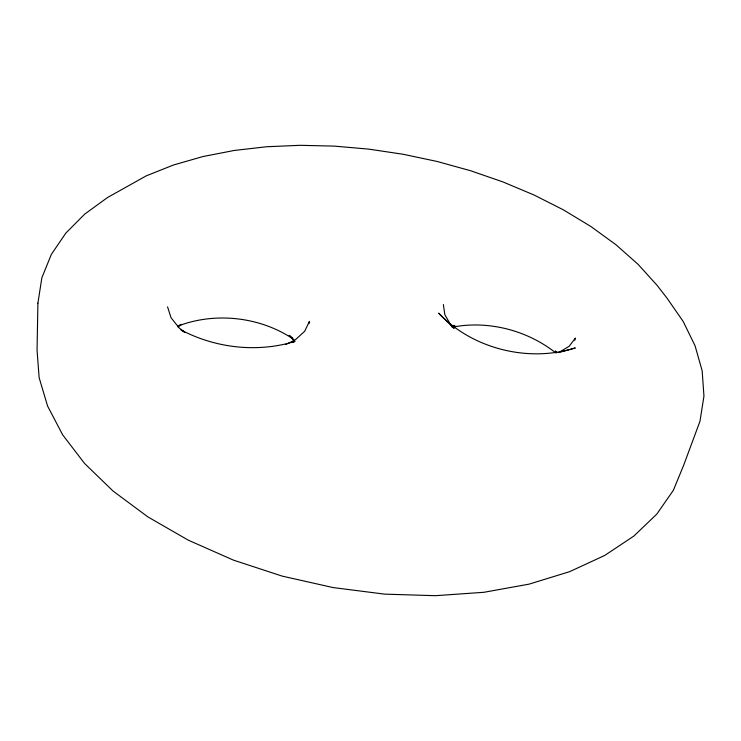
<?xml version="1.0" encoding="UTF-8"?>
<svg xmlns="http://www.w3.org/2000/svg" width="741" height="741" viewBox="0 0 741 741"><rect width="100%" height="100%" fill="white"/><g stroke="black" fill="none" stroke-linecap="round" stroke-linejoin="round"><path stroke-width="1.11" d="M309.071 323.66L309.423 321.399L304.644 331.32L295.224 339.887L285.859 344.426M574.775 340.286L575.424 338.063L569.116 346.316L558.575 352.633L575.322 347.927C528.518 362.821 472.471 348.854 438.616 313.137L454.057 328.254M178.062 327.068L181.443 324.382L179.442 325.29M451.908 326.929L454.844 325.364L452.732 326.077M177.859 326.114C215.298 311.646 260.767 316.796 293.908 339.526M291.935 342.574L295.011 341.416C257.451 352.929 215.631 348.205 180.989 329.93L184.694 332.44M452.334 327.17C488.05 320.168 527.194 330.236 555.62 352.818M184.824 332.172L179.378 328.198L171.032 317.722L167.549 306.839M292.658 338.007L289.147 335.293L294.233 341.045M451.612 325.79L454.011 328.152M556.797 352.623L555.259 350.975L556.482 352.836M450.88 325.16L444.832 314.684L443.377 304.551M37.911 303.162L37.05 350.28L39.134 377.678L47.6 406.087L62.716 434.911L84.594 463.495L113.123 491.098L147.931 516.931L188.362 540.198L233.498 560.15L282.182 576.109L333.042 587.557L384.616 594.134L435.402 595.69L483.984 592.281L529.074 584.14L569.597 571.682L604.73 555.444L633.907 536.03L656.804 514.097L673.356 490.31L683.647 465.292L699.976 421.259L703.95 396.111L702.162 370.806L695.067 345.788L683.165 321.437L666.956 298.049L657.1 285.359L638.121 264.37L615.891 244.687L590.855 226.477L563.419 209.87L533.983 194.985L502.889 181.906L470.498 170.708L437.125 161.473L403.095 154.258L368.712 149.117L334.293 146.116L300.161 145.31L266.64 146.746L234.091 150.488L202.886 156.564L173.44 165.021L146.199 175.876L107.464 197.56L84.752 214.093L65.856 233.072L51.351 254.376L41.848 277.829L37.911 303.162"/></g></svg>
